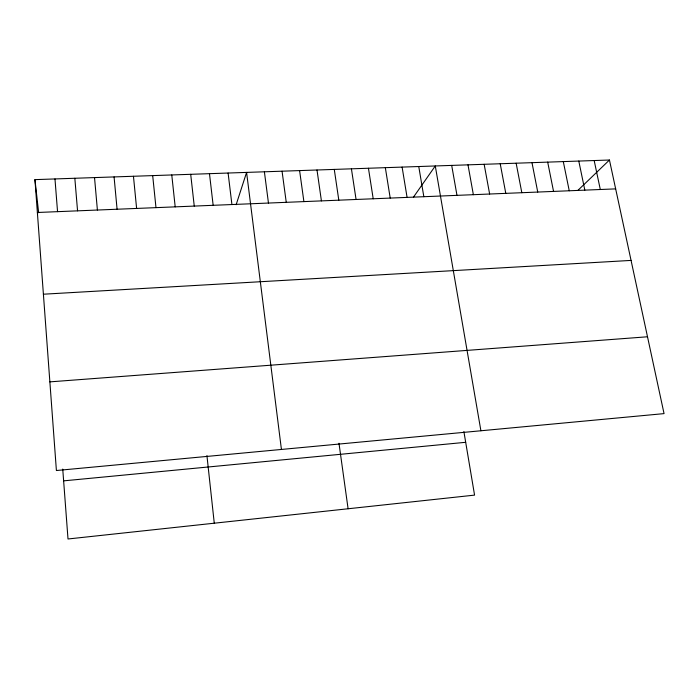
<?xml version="1.0" encoding="UTF-8"?>
<svg xmlns="http://www.w3.org/2000/svg" width="699" height="699" viewBox="0 0 699 699"><rect width="100%" height="100%" fill="white"/><g stroke="black" fill="none" stroke-linecap="round" stroke-linejoin="round"><path stroke-width="1.05" d="M236.148 204.711L246.59 172.408L281.426 449.457M413.406 197.223L435.285 165.969L480.903 430.767M577.959 190.32L609.449 160.019L664.05 413.616L56.401 470.523L34.95 179.626L609.449 160.019M63.635 480.86L465.683 442.301M49.865 381.872L647.51 336.778M43.399 294.209L631.066 260.412M37.37 212.487L615.662 188.879M594.176 160.543L600.301 189.508M578.789 161.067L584.827 190.137M563.298 161.6L569.248 190.775M547.693 162.124L553.547 191.412M531.983 162.666L537.741 192.059M516.15 163.208L521.821 192.706M500.213 163.749L505.788 193.361M484.154 164.3L489.632 194.025M467.989 164.85L473.363 194.689M451.694 165.401L456.98 195.353M463.883 431.571L474.569 495.119L68.004 538.981L62.744 469.073M418.762 166.528L423.839 196.707M402.108 167.096L407.08 197.389M385.341 167.673L390.208 198.079M368.443 168.249L373.205 198.778M351.422 168.826L356.071 199.477M334.279 169.411L338.814 200.176M317.005 170.006L321.418 200.893M338.98 443.253L348.093 508.767M299.6 170.6L303.899 201.609M282.055 171.194L286.249 202.326M264.388 171.797L268.46 203.051M228.101 173.037L231.919 204.545M209.473 173.675L213.16 205.314M190.696 174.313L194.252 206.083M34.95 179.626L38.655 212.784M206.93 455.591L214.27 523.202M171.771 174.96L175.196 206.86M152.688 175.606L155.982 207.647M133.457 176.27L136.611 208.433M114.077 176.926L117.083 209.228M94.531 177.598L97.397 210.032M74.837 178.271L77.554 210.845M54.976 178.944L57.545 211.666"/></g></svg>
